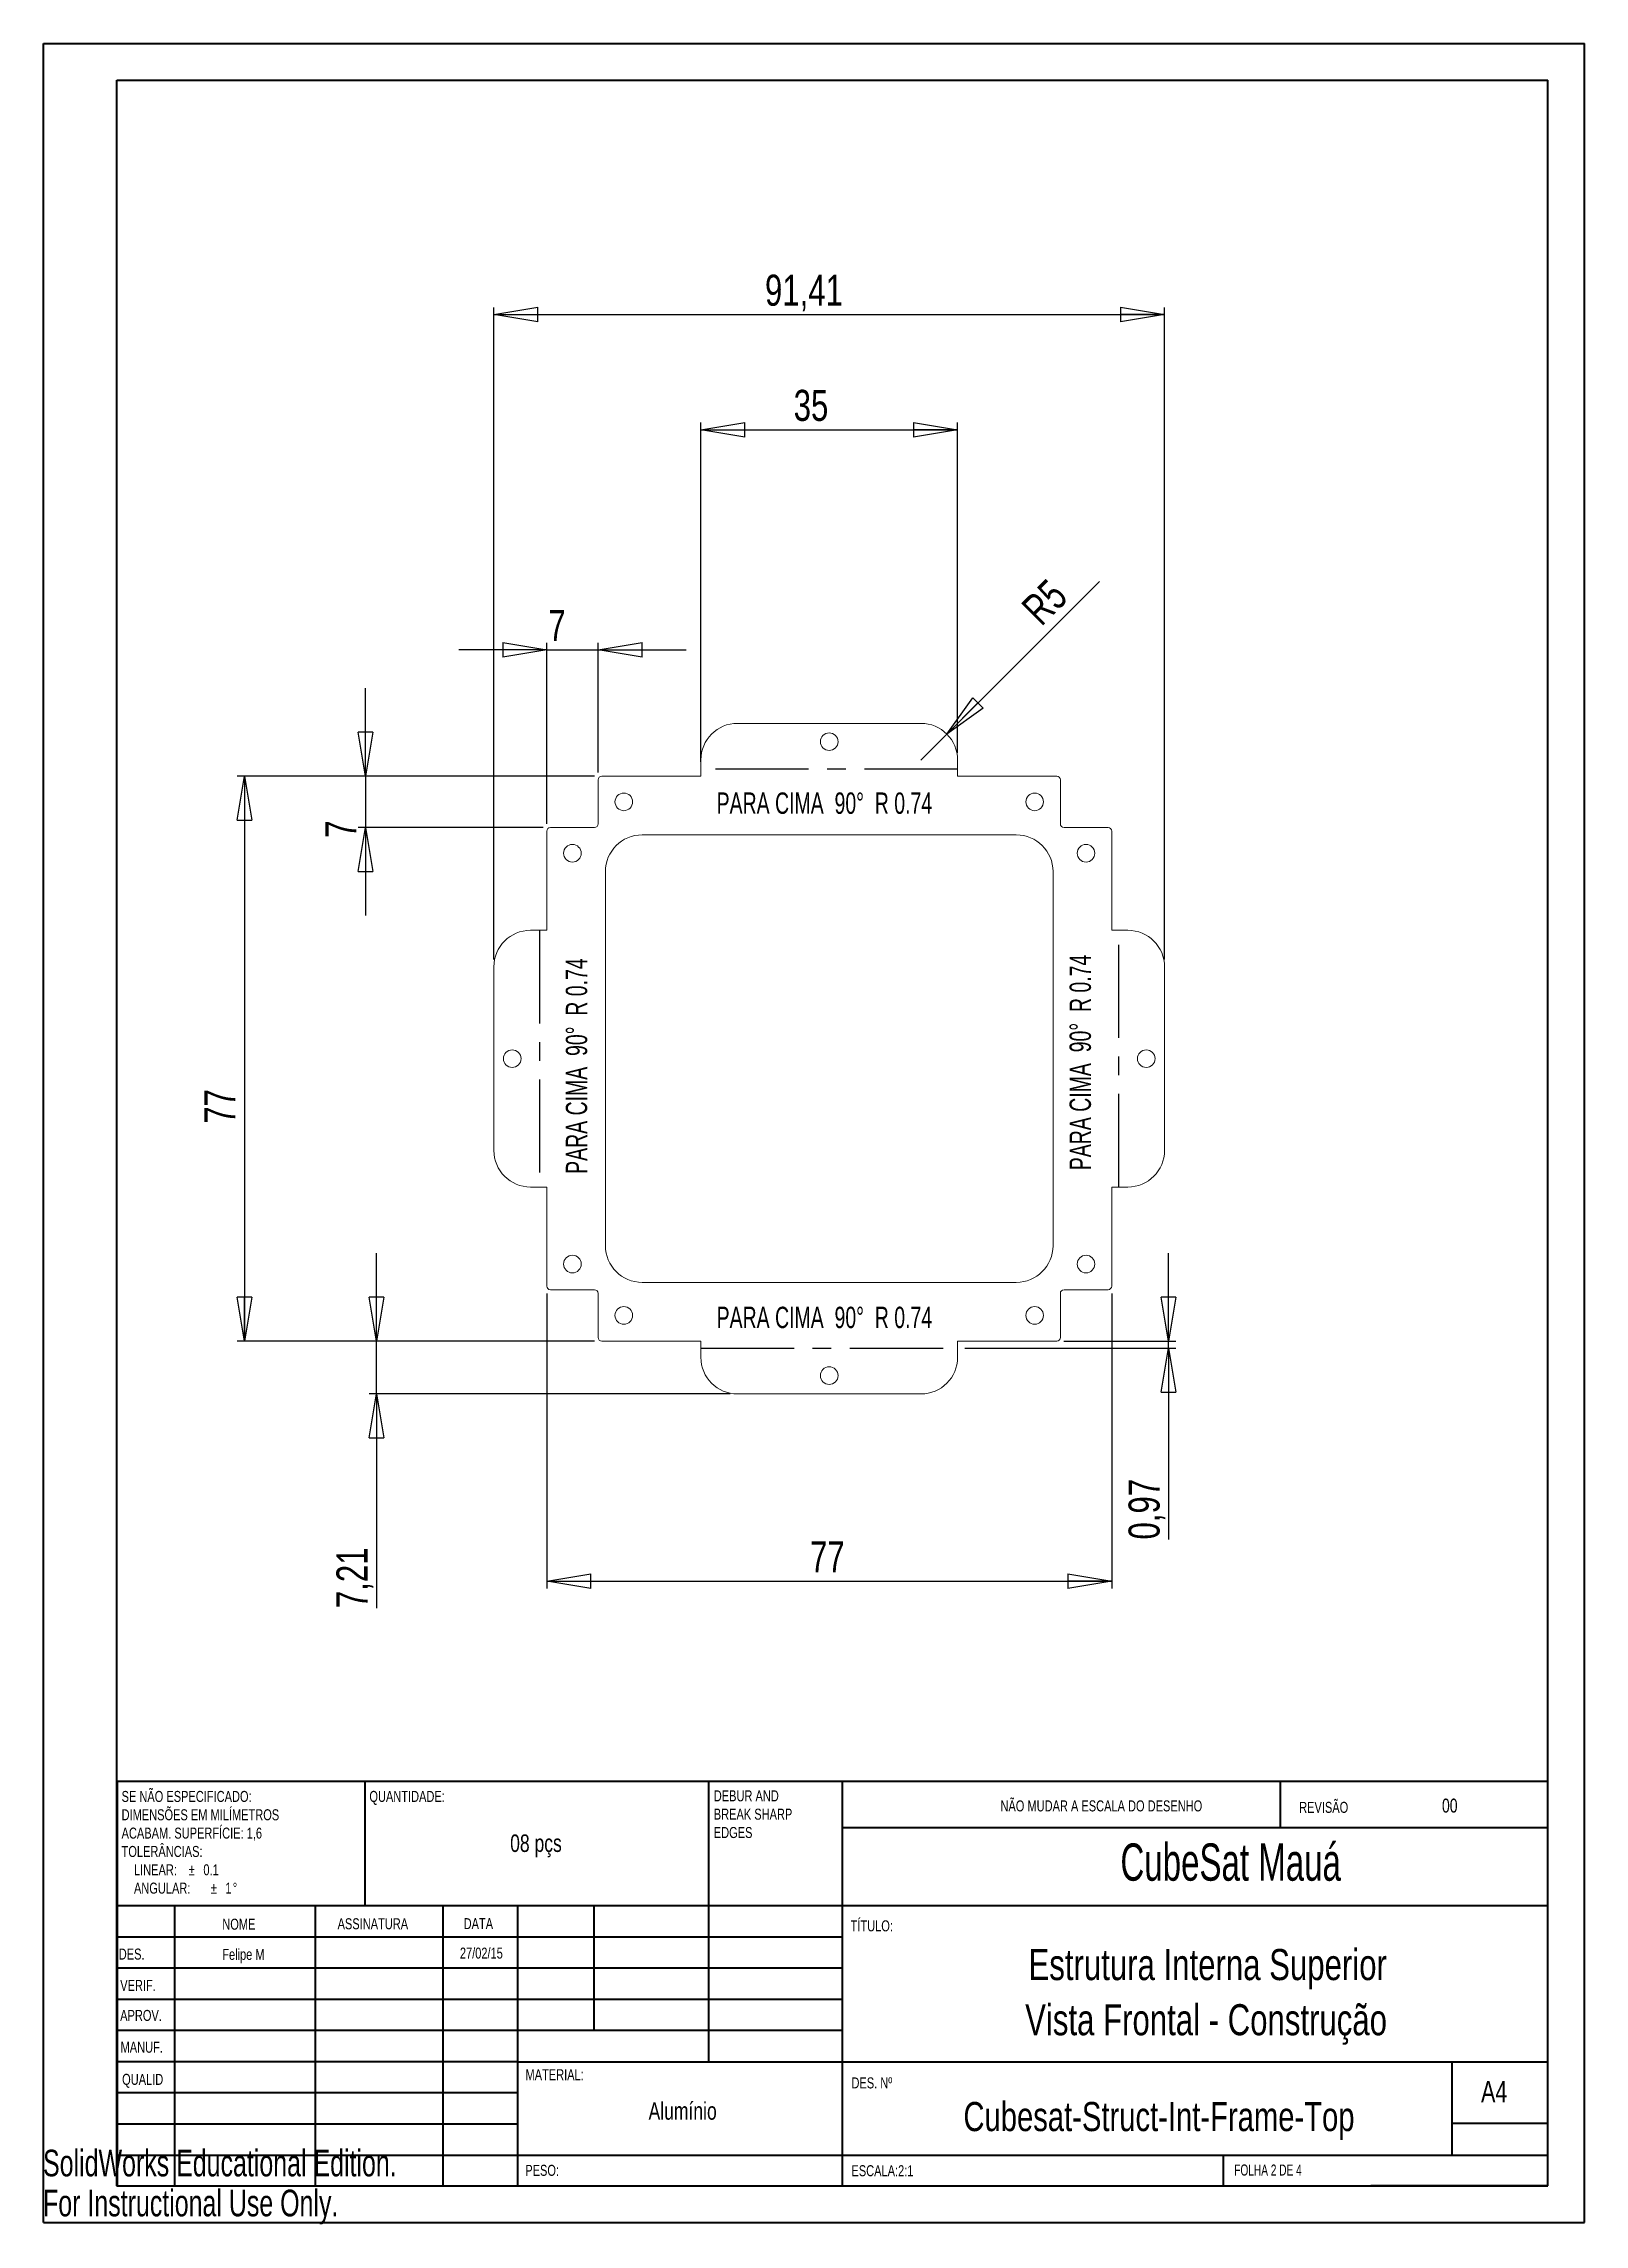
# Paper-space layout 'Folha02' of a CAD drawing. Header units: millimetres. Extents: x 0 to 210, y 0 to 297.
import ezdxf

# ---------------------------------------------------------------- set-up
doc = ezdxf.new("R2010")
doc.units = ezdxf.units.MM
doc.linetypes.add('CENTERX2', pattern=[20.32, 12.7, -2.54, 2.54, -2.54])
doc.layers.add('FORMAT', color=7, linetype='Continuous')
doc.styles.add('SLDTEXTSTYLE0', font='TXT', dxfattribs={"width": 0.75})
doc.styles.add('SLDTEXTSTYLE1', font='TXT', dxfattribs={"width": 0.663})
doc.styles.add('SLDTEXTSTYLE2', font='TXT', dxfattribs={"width": 0.6875})
doc.styles.add('SLDTEXTSTYLE3', font='TXT', dxfattribs={"width": 0.7})
doc.styles.add('SLDTEXTSTYLE4', font='TXT', dxfattribs={"width": 0.681818})
doc.dimstyles.new('SLDDIMSTYLE0', dxfattribs={"dimtxt": 4.233333, "dimasz": 5.9944, "dimexe": 0, "dimexo": 0.0625, "dimgap": 1.058333, "dimtad": 1, "dimrnd": 1e-09, "dimzin": 12, "dimdsep": 46, "dimtxsty": 'SLDTEXTSTYLE0', "dimblk1": 'CLOSED', "dimblk2": 'CLOSED', "dimsah": 1, "dimcen": 0.09, "dimadec": 0, "dimazin": 3, "dimtfac": 1, "dimtofl": 0, "dimtmove": 0, "dimatfit": 3, "dimldrblk": 'CLOSED', "dimfxl": 0, "dimfrac": 2, "dimtolj": 1, "dimtzin": 12, "dimarcsym": 0})
doc.dimstyles.new('SLDDIMSTYLE1', dxfattribs={"dimtxt": 4.233333, "dimasz": 5.9944, "dimexe": 0, "dimexo": 0.0625, "dimgap": 1.058333, "dimtad": 1, "dimrnd": 1e-09, "dimzin": 12, "dimdsep": 46, "dimtxsty": 'SLDTEXTSTYLE0', "dimblk1": 'CLOSED', "dimblk2": 'CLOSED', "dimsah": 1, "dimcen": 0.09, "dimadec": 0, "dimazin": 3, "dimtfac": 1, "dimtmove": 0, "dimatfit": 0, "dimldrblk": 'CLOSED', "dimfxl": 0, "dimfrac": 2, "dimtolj": 1, "dimtzin": 12, "dimarcsym": 0})
doc.dimstyles.new('SLDDIMSTYLE2', dxfattribs={"dimtxt": 4.233333, "dimasz": 5.9944, "dimexe": 0, "dimexo": 0.0625, "dimgap": 1.058333, "dimtad": 1, "dimrnd": 1e-09, "dimzin": 12, "dimdsep": 46, "dimtxsty": 'SLDTEXTSTYLE0', "dimblk1": 'CLOSED', "dimblk2": 'CLOSED', "dimsah": 1, "dimcen": 0, "dimadec": 0, "dimazin": 3, "dimtfac": 1, "dimtofl": 0, "dimtmove": 0, "dimatfit": 3, "dimldrblk": 'CLOSED', "dimfxl": 0, "dimfrac": 2, "dimtolj": 1, "dimtzin": 12, "dimarcsym": 0})

# ---------------------------------------------------------------- blocks, each defined once
blk = doc.blocks.new('SW_NOTE_2')
at = {"color": 0, "linetype": 'Continuous', "lineweight": 0, "char_height": 1.5, "attachment_point": 1, "style": 'SLDTEXTSTYLE0'}
for s, insert in [('DEBUR AND', (0, 1.93)), ('BREAK SHARP', (0, -0.57)), ('EDGES', (0, -3.07))]:
    blk.add_mtext(s, dxfattribs=dict(at, insert=insert))
blk = doc.blocks.new('SW_NOTE_3')
at = {"color": 0, "linetype": 'Continuous', "lineweight": 0, "char_height": 1.5, "attachment_point": 1, "style": 'SLDTEXTSTYLE0'}
for s, insert in [('SE NÃO ESPECIFICADO:', (0, 1.93)), ('ACABAM. SUPERFÍCIE: 1,6', (0, -3.07)), ('DIMENSÕES EM MILÍMETROS', (0, -0.57)), ('TOLERÂNCIAS:', (0, -5.57)), ('LINEAR:', (1.69, -8.07)), ('%%p', (9.16, -8.07)), ('0.1', (11.15, -8.07)), ('ANGULAR:', (1.69, -10.57)), ('%%p', (12.16, -10.57)), ('1', (14.15, -10.57)), ('%%d', (15.16, -10.57))]:
    blk.add_mtext(s, dxfattribs=dict(at, insert=insert))
blk = doc.blocks.new('_CLOSED')
at = {"color": 0, "linetype": 'ByBlock', "lineweight": -2}
for p, q in [((-1, 0.166667), (0, 0)), ((-1, 0.166667), (-1, -0.166667)), ((0, 0), (-1, -0.166667)), ((0, 0), (-1, 0))]:
    blk.add_line(p, q, dxfattribs=at)
blk = doc.blocks.new('_D')
at = {"layer": 'FORMAT'}
for p, q in [((61.45, 172.35), (61.45, 261.26)), ((61.45, 260.27), (152.86, 260.27)), ((152.86, 172.35), (152.86, 261.26))]:
    blk.add_line(p, q, dxfattribs=at)
at = {"layer": 'FORMAT', "xscale": 5.9944, "yscale": 5.9944, "rotation": 180.0000000000004}
blk.add_blockref('_CLOSED', (61.45, 260.27, -2.9), dxfattribs=at)
at = {"layer": 'FORMAT', "xscale": 5.9944, "yscale": 5.9944}
blk.add_blockref('_CLOSED', (152.86, 260.27, -2.9), dxfattribs=at)
at = {"layer": 'FORMAT', "insert": (98.4, 265.72, -2.9), "char_height": 4.233, "attachment_point": 1, "style": 'SLDTEXTSTYLE0'}
blk.add_mtext('91,41', dxfattribs=at)
blk = doc.blocks.new('_D_1')
at = {"layer": 'FORMAT'}
for p, q in [((75.16, 197.36), (26.46, 197.36)), ((27.45, 197.36), (27.45, 120.36)), ((75.16, 120.36), (26.46, 120.36))]:
    blk.add_line(p, q, dxfattribs=at)
at = {"layer": 'FORMAT', "xscale": 5.9944, "yscale": 5.9944}
for p, rotation in [((27.45, 197.36, -2.9), 90.0000000000004), ((27.45, 120.36, -2.9), 270.0000000000004)]:
    blk.add_blockref('_CLOSED', p, dxfattribs=dict(at, rotation=rotation))
at = {"layer": 'FORMAT', "insert": (21.99, 149.98, -2.9), "char_height": 4.233, "attachment_point": 1, "rotation": 90, "style": 'SLDTEXTSTYLE0'}
blk.add_mtext('77', dxfattribs=at)
blk = doc.blocks.new('_D_2')
at = {"layer": 'FORMAT'}
for p, q in [((68.65, 214.56), (56.66, 214.56)), ((68.65, 190.85), (68.65, 215.55)), ((68.65, 214.56), (75.65, 214.56)), ((75.65, 197.85), (75.65, 215.55)), ((75.65, 214.56), (87.64, 214.56))]:
    blk.add_line(p, q, dxfattribs=at)
at = {"layer": 'FORMAT', "xscale": 5.9944, "yscale": 5.9944}
blk.add_blockref('_CLOSED', (68.65, 214.56, -2.9), dxfattribs=at)
at = {"layer": 'FORMAT', "xscale": 5.9944, "yscale": 5.9944, "rotation": 180.0000000000004}
blk.add_blockref('_CLOSED', (75.65, 214.56, -2.9), dxfattribs=at)
at = {"layer": 'FORMAT', "insert": (68.87, 220.02, -2.9), "char_height": 4.23, "attachment_point": 1, "style": 'SLDTEXTSTYLE0'}
blk.add_mtext('7', dxfattribs=at)
blk = doc.blocks.new('_D_3')
at = {"layer": 'FORMAT'}
for p, q in [((43.93, 197.36), (43.93, 209.34)), ((75.16, 197.36), (42.94, 197.36)), ((43.93, 197.36), (43.93, 190.36)), ((68.16, 190.36), (42.94, 190.36)), ((43.93, 190.36), (43.93, 178.37))]:
    blk.add_line(p, q, dxfattribs=at)
at = {"layer": 'FORMAT', "xscale": 5.9944, "yscale": 5.9944}
for p, rotation in [((43.93, 197.36, -2.9), 270.0000000000004), ((43.93, 190.36, -2.9), 90.0000000000004)]:
    blk.add_blockref('_CLOSED', p, dxfattribs=dict(at, rotation=rotation))
at = {"layer": 'FORMAT', "insert": (38.47, 188.96, -2.9), "char_height": 4.23, "attachment_point": 1, "rotation": 90, "style": 'SLDTEXTSTYLE0'}
blk.add_mtext('7', dxfattribs=at)
blk = doc.blocks.new('_D_4')
at = {"layer": 'FORMAT'}
for p, q in [((89.65, 199.32), (89.65, 245.55)), ((89.65, 244.56), (124.65, 244.56)), ((124.65, 200.55), (124.65, 245.55))]:
    blk.add_line(p, q, dxfattribs=at)
at = {"layer": 'FORMAT', "xscale": 5.9944, "yscale": 5.9944, "rotation": 180.0000000000004}
blk.add_blockref('_CLOSED', (89.65, 244.56, -2.9), dxfattribs=at)
at = {"layer": 'FORMAT', "xscale": 5.9944, "yscale": 5.9944}
blk.add_blockref('_CLOSED', (124.65, 244.56, -2.9), dxfattribs=at)
at = {"layer": 'FORMAT', "insert": (102.31, 250.02, -2.9), "char_height": 4.233, "attachment_point": 1, "style": 'SLDTEXTSTYLE0'}
blk.add_mtext('35', dxfattribs=at)
blk = doc.blocks.new('_D_5')
at = {"layer": 'FORMAT'}
for p, q in [((68.65, 126.86), (68.65, 86.62)), ((145.65, 126.86), (145.65, 86.62)), ((68.65, 87.61), (145.65, 87.61))]:
    blk.add_line(p, q, dxfattribs=at)
at = {"layer": 'FORMAT', "xscale": 5.9944, "yscale": 5.9944, "rotation": 180.0000000000004}
blk.add_blockref('_CLOSED', (68.65, 87.61, -2.9), dxfattribs=at)
at = {"layer": 'FORMAT', "xscale": 5.9944, "yscale": 5.9944}
blk.add_blockref('_CLOSED', (145.65, 87.61, -2.9), dxfattribs=at)
at = {"layer": 'FORMAT', "insert": (104.54, 93.06, -2.9), "char_height": 4.233, "attachment_point": 1, "style": 'SLDTEXTSTYLE0'}
blk.add_mtext('77', dxfattribs=at)
blk = doc.blocks.new('_D_6')
at = {"layer": 'FORMAT'}
for p, q in [((45.45, 120.36), (45.45, 132.34)), ((75.16, 120.36), (44.46, 120.36)), ((45.45, 113.15), (45.45, 120.36)), ((93.66, 113.15), (44.46, 113.15)), ((45.45, 113.15), (45.45, 83.96))]:
    blk.add_line(p, q, dxfattribs=at)
at = {"layer": 'FORMAT', "xscale": 5.9944, "yscale": 5.9944}
for p, rotation in [((45.45, 120.36, -2.9), 270.0000000000004), ((45.45, 113.15, -2.9), 90.0000000000004)]:
    blk.add_blockref('_CLOSED', p, dxfattribs=dict(at, rotation=rotation))
at = {"layer": 'FORMAT', "insert": (39.99, 83.96, -2.9), "char_height": 4.233, "attachment_point": 1, "rotation": 90, "style": 'SLDTEXTSTYLE0'}
blk.add_mtext('7,21', dxfattribs=at)
blk = doc.blocks.new('_D_7')
at = {"layer": 'FORMAT'}
for p, q in [((153.41, 120.36), (153.41, 132.34)), ((125.64, 119.38), (154.4, 119.38)), ((139.14, 120.36), (154.4, 120.36)), ((153.41, 119.38), (153.41, 120.36)), ((153.41, 119.38), (153.41, 93.31))]:
    blk.add_line(p, q, dxfattribs=at)
at = {"layer": 'FORMAT', "xscale": 5.9944, "yscale": 5.9944}
for p, rotation in [((153.41, 120.36, -2.9), 270.0000000000004), ((153.41, 119.38, -2.9), 90.0000000000004)]:
    blk.add_blockref('_CLOSED', p, dxfattribs=dict(at, rotation=rotation))
at = {"layer": 'FORMAT', "insert": (147.95, 93.31, -2.9), "char_height": 4.233, "attachment_point": 1, "rotation": 90, "style": 'SLDTEXTSTYLE0'}
blk.add_mtext('0,97', dxfattribs=at)
blk = doc.blocks.new('_D_8')
at = {"layer": 'FORMAT'}
for q in [(143.97, 223.88), (119.65, 199.56)]:
    blk.add_line((123.19, 203.1), q, dxfattribs=at)
at = {"layer": 'FORMAT', "xscale": 5.9944, "yscale": 5.9944, "rotation": 225.0000000000007}
blk.add_blockref('_CLOSED', (123.19, 203.1, -2.9), dxfattribs=at)
at = {"layer": 'FORMAT', "insert": (133.07, 220.66, -2.9), "char_height": 4.233, "attachment_point": 1, "rotation": 45, "style": 'SLDTEXTSTYLE0'}
blk.add_mtext('R5', dxfattribs=at)

psp = doc.layouts.new('Folha02')

# ---------------------------------------------------------------- linework, layer by layer
at = {"color": 7, "linetype": 'Continuous', "lineweight": 40}
for p, q in [((0.079, 0.215), (0.079, 297.215)), ((0.079, 297.215), (210.079, 297.215)), ((210.079, 0.215), (210.079, 297.215)), ((210.079, 292.215), (210.079, 297.215)), ((10.079, 292.215), (205.079, 292.215)), ((10.079, 5.215), (10.079, 292.215)), ((205.079, 5.215), (205.079, 292.215)), ((10.111, 60.371), (205.079, 60.371)), ((10.111, 60.371), (10.111, 5.121)), ((43.911, 43.371), (43.911, 60.371)), ((90.711, 60.371), (90.711, 22.121)), ((108.911, 60.371), (108.911, 5.121)), ((168.679, 54.09), (168.679, 60.465)), ((205.079, 53.996), (108.911, 53.996)), ((205.079, 43.371), (10.111, 43.371)), ((17.911, 43.371), (17.911, 5.121)), ((37.102, 43.371), (37.102, 5.121)), ((54.51, 43.371), (54.51, 5.121)), ((64.711, 5.121), (64.711, 43.371)), ((75.111, 26.371), (75.111, 43.371)), ((108.911, 39.121), (10.111, 39.121)), ((108.911, 34.871), (10.111, 34.871)), ((108.911, 30.621), (10.111, 30.621)), ((108.911, 26.371), (10.111, 26.371)), ((64.711, 22.121), (10.111, 22.121)), ((64.711, 22.121), (205.079, 22.121)), ((192.079, 9.465), (192.079, 22.215)), ((64.711, 17.871), (10.111, 17.871)), ((64.711, 13.621), (10.111, 13.621)), ((205.079, 13.715), (192.079, 13.715)), ((10.111, 9.371), (205.079, 9.371)), ((160.879, 5.215), (160.879, 9.465)), ((10.079, 5.215), (205.079, 5.215)), ((205.079, 5.215), (180.988, 5.215)), ((0.079, 0.215), (210.079, 0.215))]:
    psp.add_line(p, q, dxfattribs=at)
at = {"color": 7, "linetype": 'Continuous', "lineweight": 15}
for p, q in [((94.654, 204.561), (119.654, 204.561)), ((89.654, 197.356), (89.654, 199.561)), ((124.654, 199.561), (124.654, 197.356)), ((75.654, 190.856), (75.654, 196.856)), ((89.654, 197.356), (76.154, 197.356)), ((138.154, 197.356), (124.654, 197.356)), ((138.654, 196.856), (138.654, 190.856)), ((69.154, 190.356), (75.154, 190.356)), ((139.154, 190.356), (145.154, 190.356)), ((68.654, 189.856), (68.654, 176.356)), ((132.654, 189.356), (81.654, 189.356)), ((145.654, 176.356), (145.654, 189.856)), ((76.654, 184.356), (76.654, 133.356)), ((137.654, 133.356), (137.654, 184.356)), ((66.448, 176.356), (68.654, 176.356)), ((145.654, 176.356), (147.86, 176.356)), ((61.448, 146.356), (61.448, 171.356)), ((152.86, 171.356), (152.86, 146.356)), ((68.654, 141.356), (66.448, 141.356)), ((68.654, 141.356), (68.654, 127.856)), ((147.86, 141.356), (145.654, 141.356)), ((145.654, 127.856), (145.654, 141.356)), ((81.654, 128.356), (132.654, 128.356)), ((75.154, 127.356), (69.154, 127.356)), ((75.654, 120.856), (75.654, 126.856)), ((138.654, 126.856), (138.654, 120.856)), ((145.154, 127.356), (139.154, 127.356)), ((76.154, 120.356), (89.654, 120.356)), ((89.654, 118.15), (89.654, 120.356)), ((124.654, 120.356), (138.154, 120.356)), ((124.654, 120.356), (124.654, 118.15)), ((119.654, 113.15), (94.654, 113.15))]:
    psp.add_line(p, q, dxfattribs=at)
at = {"color": 7, "linetype": 'CENTERX2'}
for p, q in [((124.654, 198.327), (89.654, 198.327)), ((67.683, 176.356), (67.683, 141.356)), ((146.625, 141.356), (146.625, 176.356)), ((89.654, 119.384), (124.654, 119.384))]:
    psp.add_line(p, q, dxfattribs=at)
at = {"color": 7, "linetype": 'Continuous', "lineweight": 15}
for centre in [(107.154, 202.061), (79.154, 193.856), (135.154, 193.856), (72.154, 186.856), (142.154, 186.856), (63.948, 158.856), (150.36, 158.856), (72.154, 130.856), (142.154, 130.856), (79.154, 123.856), (135.154, 123.856), (107.154, 115.65)]:
    psp.add_circle(centre, 1.2, dxfattribs=at)
for centre, radius, start, end in [((94.654, 199.561), 5, 90, 180), ((119.654, 199.561), 5, 0, 90), ((76.154, 196.856), 0.5, 90, 180), ((138.154, 196.856), 0.5, 0, 90), ((69.154, 189.856), 0.5, 90, 180), ((75.154, 190.856), 0.5, 270, 0), ((139.154, 190.856), 0.5, 180, 270), ((145.154, 189.856), 0.5, 0, 90), ((81.654, 184.356), 5, 90, 180), ((132.654, 184.356), 5, 0, 90), ((66.448, 171.356), 5, 90, 180), ((147.86, 171.356), 5, 0, 90), ((66.448, 146.356), 5, 180, 270), ((147.86, 146.356), 5, 270, 0), ((81.654, 133.356), 5, 180, 270), ((132.654, 133.356), 5, 270, 0), ((69.154, 127.856), 0.5, 180, 270), ((145.154, 127.856), 0.5, 270, 0), ((75.154, 126.856), 0.5, 0, 90), ((139.154, 126.856), 0.5, 90, 180), ((76.154, 120.856), 0.5, 180, 270), ((138.154, 120.856), 0.5, 270, 0), ((94.654, 118.15), 5, 180, 270), ((119.654, 118.15), 5, 270, 0)]:
    psp.add_arc(centre, radius, start, end, dxfattribs=at)

# ---------------------------------------------------------------- block references
at = {"color": 7, "linetype": 'Continuous', "lineweight": 0}
for name, p in [('SW_NOTE_3', (10.704, 57.108)), ('SW_NOTE_2', (91.42, 57.19))]:
    psp.add_blockref(name, p, dxfattribs=at)

# ---------------------------------------------------------------- texts
for s, insert, char_height, attachment_point, style in [('QUANTIDADE:', (44.482, 59.04), 1.5, 1, 'SLDTEXTSTYLE0'), ('NÃO MUDAR A ESCALA DO DESENHO', (130.493, 57.748), 1.5, 1, 'SLDTEXTSTYLE0'), ('REVISÃO', (171.206, 57.55), 1.5, 1, 'SLDTEXTSTYLE0'), ('00', (191.731, 57.99), 1.905, 2, 'SLDTEXTSTYLE0'), ('08 pçs', (67.185, 53.102), 2.3813, 2, 'SLDTEXTSTYLE0'), ('CubeSat Mauá', (161.869, 51.883), 5.08, 2, 'SLDTEXTSTYLE1'), ('NOME', (24.433, 41.622), 1.5, 1, 'SLDTEXTSTYLE0'), ('ASSINATURA', (40.144, 41.683), 1.5, 1, 'SLDTEXTSTYLE0'), ('DATA', (57.326, 41.697), 1.5, 1, 'SLDTEXTSTYLE0'), ('TÍTULO:', (110.067, 41.399), 1.5, 1, 'SLDTEXTSTYLE0'), ('DES.', (10.323, 37.551), 1.5, 1, 'SLDTEXTSTYLE0'), ('Felipe M', (27.31, 37.504), 1.4986, 2, 'SLDTEXTSTYLE0'), ('27/02/15', (59.74, 37.68), 1.4986, 2, 'SLDTEXTSTYLE0'), ('Estrutura Interna Superior', (158.74, 37.487), 4.23333, 2, 'SLDTEXTSTYLE0'), ('VERIF.', (10.521, 33.275), 1.5, 1, 'SLDTEXTSTYLE0'), ('APROV.', (10.513, 29.185), 1.5, 1, 'SLDTEXTSTYLE0'), ('MANUF.', (10.566, 24.855), 1.5, 1, 'SLDTEXTSTYLE0'), ('MATERIAL:', (65.757, 21.107), 1.5, 1, 'SLDTEXTSTYLE0'), ('QUALID', (10.78, 20.471), 1.5, 1, 'SLDTEXTSTYLE0'), ('DES. Nº', (110.185, 19.99), 1.5, 1, 'SLDTEXTSTYLE0'), ('A4', (196, 19.515), 2.9104, 1, 'SLDTEXTSTYLE0'), ('Alumínio', (87.179, 16.606), 2.3813, 2, 'SLDTEXTSTYLE0'), ('Cubesat-Struct-Int-Frame-Top', (152.098, 16.638), 3.96875, 2, 'SLDTEXTSTYLE0'), ('PESO:', (65.729, 8.07), 1.4986, 1, 'SLDTEXTSTYLE0'), ('ESCALA:2:1', (110.185, 8.021), 1.5, 1, 'SLDTEXTSTYLE0'), ('FOLHA 2 DE 4', (162.357, 8.115), 1.5, 1, 'SLDTEXTSTYLE2')]:
    psp.add_mtext(s, dxfattribs=dict(at, insert=insert, char_height=char_height, attachment_point=attachment_point, style=style))
at = {"color": 7, "linetype": 'Continuous', "char_height": 3.633, "attachment_point": 1, "style": 'SLDTEXTSTYLE3'}
for s, insert in [('SolidWorks Educational Edition.', (0, 10.133)), ('For Instructional Use Only.', (0, 4.683))]:
    psp.add_mtext(s, dxfattribs=dict(at, insert=insert))
at = {"layer": 'FORMAT', "attachment_point": 2}
for s, insert, char_height, style in [('PARA CIMA  90°  R 0.74', (106.494, 195.139), 2.91042, 'SLDTEXTSTYLE4'), ('PARA CIMA  90°  R 0.74', (106.494, 125.039), 2.91042, 'SLDTEXTSTYLE4'), ('Vista Frontal - Construção', (158.516, 29.969), 4.23333, 'SLDTEXTSTYLE0')]:
    psp.add_mtext(s, dxfattribs=dict(at, insert=insert, char_height=char_height, style=style))
at = {"layer": 'FORMAT', "char_height": 2.91042, "attachment_point": 2, "rotation": 90, "style": 'SLDTEXTSTYLE4'}
for insert in [(71.253, 157.838), (139.912, 158.336)]:
    psp.add_mtext('PARA CIMA  90°  R 0.74', dxfattribs=dict(at, insert=insert))

# ---------------------------------------------------------------- dimensions: what is measured, and where the dimension line sits
at = {"layer": 'FORMAT'}
for base, p1, p2, dimstyle, picture, middle in [((152.86, 260.267), (61.448, 171.356), (152.86, 171.356), 'SLDDIMSTYLE0', '_D', (107.154, 260.267)), ((124.654, 244.561), (89.654, 198.327), (124.654, 199.561), 'SLDDIMSTYLE0', '_D_4', (107.154, 244.561)), ((75.654, 214.561), (68.654, 189.856), (75.654, 196.856), 'SLDDIMSTYLE1', '_D_2', (72.154, 214.561)), ((145.654, 87.607), (68.654, 127.856), (145.654, 127.856), 'SLDDIMSTYLE0', '_D_5', (109.384, 87.607))]:
    dim = psp.add_linear_dim(base=base, p1=p1, p2=p2, dimstyle=dimstyle, dxfattribs=at)
    dim.commit()
    dim.dimension.update_dxf_attribs({"geometry": picture, "text_midpoint": middle, "dimtype": 160})
dim = psp.add_radius_dim(center=(119.654, 199.561), mpoint=(123.189, 203.097), dimstyle='SLDDIMSTYLE2', dxfattribs=at)
dim.commit()
dim.dimension.update_dxf_attribs({"geometry": '_D_8', "text_midpoint": (140.575, 220.482), "dimtype": 164})
for base, p1, p2, dimstyle, picture, middle in [((43.932, 190.356), (76.154, 197.356), (69.154, 190.356), 'SLDDIMSTYLE1', '_D_3', (43.932, 192.244)), ((27.448, 120.356), (76.154, 197.356), (76.154, 120.356), 'SLDDIMSTYLE0', '_D_1', (27.448, 154.829)), ((45.448, 120.356), (94.654, 113.15), (76.154, 120.356), 'SLDDIMSTYLE1', '_D_6', (45.448, 91.15)), ((153.41, 120.356), (124.654, 119.384), (138.154, 120.356), 'SLDDIMSTYLE1', '_D_7', (153.41, 100.502))]:
    dim = psp.add_linear_dim(base=base, p1=p1, p2=p2, angle=90, dimstyle=dimstyle, dxfattribs=at)
    dim.commit()
    dim.dimension.update_dxf_attribs({"geometry": picture, "text_midpoint": middle, "dimtype": 160})

doc.saveas('drawing.dxf')
